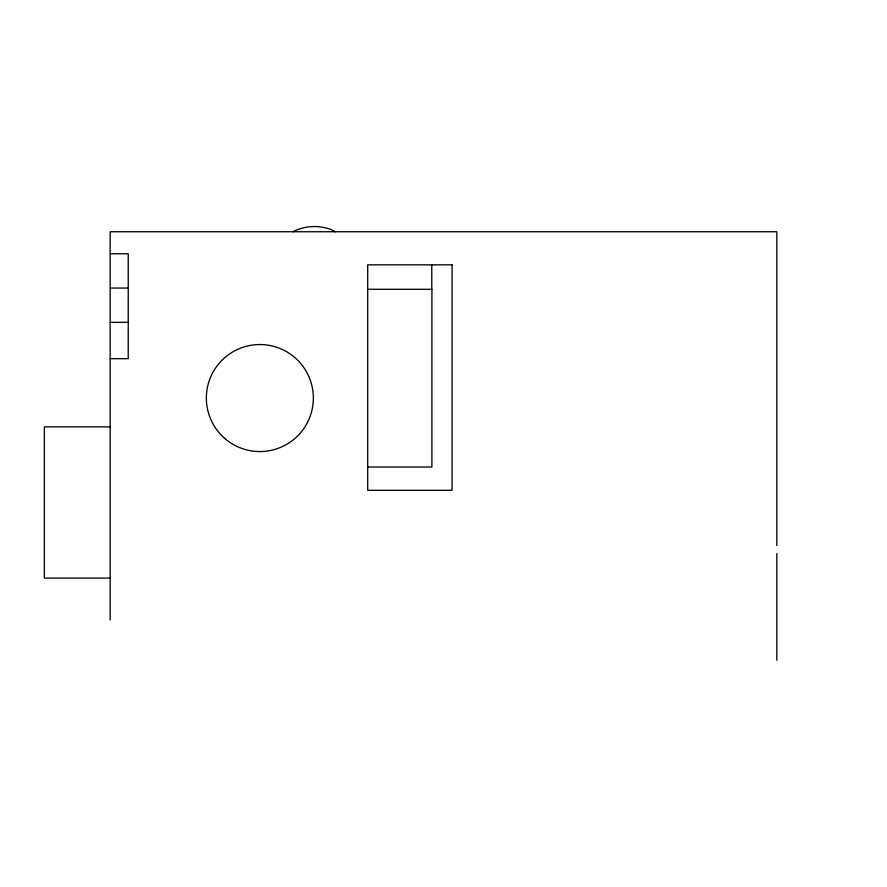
<?xml version="1.0" encoding="UTF-8"?>
<svg xmlns="http://www.w3.org/2000/svg" width="887" height="887" viewBox="0 0 887 887"><rect width="100%" height="100%" fill="white"/><g stroke="black" fill="none" stroke-linecap="round" stroke-linejoin="round"><path stroke-width="1.33" d="M293.209 231.751L294.495 230.942A47.599 47.599 0 0 1 330.895 229.456L335.275 231.751M110.176 253.749L128.227 253.749L128.227 358.67L110.176 358.67M110.176 288.053L128.227 288.053M367.706 289.295L431.902 289.295L431.902 467.017L367.706 467.017M110.176 322.358L128.227 322.358M110.176 426.858L44.35 426.858L44.35 578.08L110.176 578.08M776.824 545.505L776.824 231.751L110.176 231.751L110.176 619.935M776.824 553.61L776.824 660.272M431.781 264.836L431.781 289.295M452.093 264.836L367.706 264.836L367.706 490.311L452.093 490.311L452.093 264.836M225.276 438.877A53.497 53.497 0 0 0 312.501 407.577A53.497 53.497 0 0 0 241.785 347.693A53.497 53.497 0 0 0 225.276 438.877"/></g></svg>
